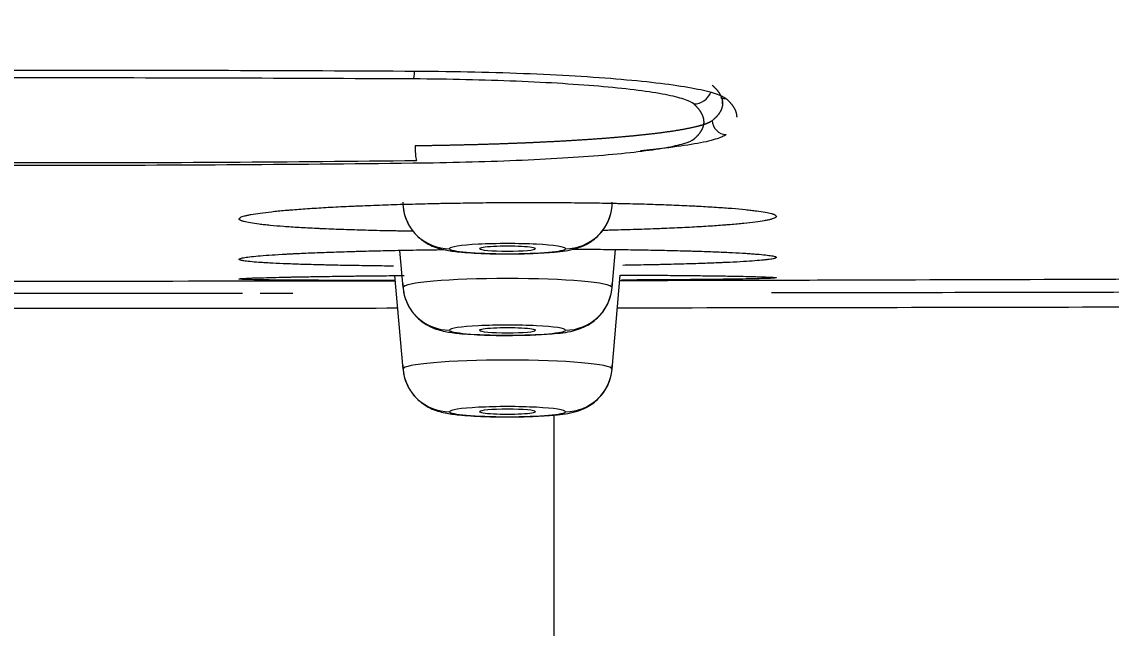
# Model space of a CAD drawing. Header units: millimetres. Extents: x 2433 to 4809, y -10272 to -6912.
# Drawn here: x 3193.61 to 3216.92, y -8021.74 to -8008.77 of the extents above; entities that cross this region are included whole.
import ezdxf

# ---------------------------------------------------------------- set-up
doc = ezdxf.new("R2010")
doc.units = ezdxf.units.MM
doc.layers.add('DIM', color=3, linetype='Continuous', lineweight=13)
doc.styles.add('ARIAL', font='arial.ttf')
doc.dimstyles.get("Standard").update_dxf_attribs({"dimtxt": 15, "dimasz": 15, "dimexe": 0.18, "dimexo": 0.0625, "dimgap": 4, "dimtad": 0, "dimtih": 1, "dimtoh": 1, "dimdec": 1, "dimdsep": 46, "dimtxsty": 'ARIAL', "dimcen": 0, "dimclrd": 3, "dimclre": 3, "dimclrt": 3, "dimadec": 0, "dimazin": 0, "dimtfac": 1, "dimtdec": 1, "dimtofl": 0, "dimtmove": 0, "dimatfit": 3, "dimfxl": 1, "dimtolj": 1, "dimtzin": 0, "dimarcsym": 0})

# ---------------------------------------------------------------- blocks, each defined once
blk = doc.blocks.new('*D42')
at = {"layer": 'Defpoints', "color": 0, "transparency": 16777216}
for p in [(3059.213, -8001.692), (3328.879, -8001.779), (3328.879, -8072.058)]:
    blk.add_point(p, dxfattribs=at)
at = {"layer": 'DIM', "color": 3, "lineweight": -2, "transparency": 16777216}
for p, q in [((3059.213, -8001.755), (3059.213, -8072.238)), ((3328.879, -8001.842), (3328.879, -8072.238)), ((3077.213, -8072.058), (3310.879, -8072.058)), ((3328.879, -8072.058), (3357.395, -8072.058))]:
    blk.add_line(p, q, dxfattribs=at)
at = {"layer": 'DIM', "color": 3, "transparency": 16777216}
for points in [[(3077.213, -8069.058), (3077.213, -8075.058), (3059.213, -8072.058)], [(3310.879, -8069.058), (3310.879, -8075.058), (3328.879, -8072.058)]]:
    blk.add_solid(points, dxfattribs=at)
at = {"layer": 'DIM', "color": 3, "transparency": 16777216, "insert": (3382.403, -8072.058), "char_height": 18, "attachment_point": 5, "style": 'ARIAL'}
blk.add_mtext('\\A1;270', dxfattribs=at)
blk = doc.blocks.new('*D43')
at = {"layer": 'Defpoints', "color": 0, "transparency": 16777216}
for p in [(3193.999, -7897.186), (3599.118, -9941.356), (3679.627, -9941.356)]:
    blk.add_point(p, dxfattribs=at)
at = {"layer": 'DIM', "color": 3, "lineweight": -2, "transparency": 16777216}
for p, q in [((3194.062, -7897.186), (3679.807, -7897.186)), ((3679.627, -7915.186), (3679.627, -8902.472)), ((3679.627, -9923.356), (3679.627, -8936.071)), ((3599.18, -9941.356), (3679.807, -9941.356))]:
    blk.add_line(p, q, dxfattribs=at)
at = {"layer": 'DIM', "color": 3, "transparency": 16777216}
for points in [[(3676.627, -7915.186), (3682.627, -7915.186), (3679.627, -7897.186)], [(3676.627, -9923.356), (3682.627, -9923.356), (3679.627, -9941.356)]]:
    blk.add_solid(points, dxfattribs=at)
at = {"layer": 'DIM', "color": 3, "transparency": 16777216, "insert": (3679.627, -8919.271), "char_height": 18, "attachment_point": 5, "style": 'ARIAL'}
blk.add_mtext('\\A1;(2280)', dxfattribs=at)

msp = doc.modelspace()

# ---------------------------------------------------------------- linework, layer by layer
at = {"linetype": 'Continuous', "lineweight": 18}
for p, q in [((3201.763, -8014.457), (3201.693, -8013.661)), ((3206.236, -8014.457), (3206.307, -8013.64)), ((3201.763, -8016.2), (3201.588, -8014.2)), ((3206.236, -8016.2), (3206.412, -8014.187)), ((3204.999, -8357.626), (3204.999, -8017.182))]:
    msp.add_line(p, q, dxfattribs=at)
at = {"linetype": 'Continuous', "lineweight": 13}
for centre, major_axis, ratio, start_param, end_param in [((3201.981, -8009.596), (0.002, 0.4), 0.099263, 3.240651, 4.093274), ((3207.981, -8010.13), (-0.267, -0.298), 0.990756, 0.743369, 1.904307), ((3208.678, -8010.118), (0.2, 0.223), 0.990754, 3.455406, 3.885504), ((3208.678, -8010.882), (0.19, -0.232), 0.991435, 4.020915, 5.60016), ((3202.051, -8011.444), (-0.004, 0.3), 0.09872, 1.511191, 3.066023), ((3202.759, -8012.627), (1, 0), 0.996195, 3.228859, 4.712389), ((3205.239, -8012.627), (-1, 0), 0.996195, 1.570796, 3.054326), ((3203.999, -8013.623), (1.24, 0), 0.087156, 0, 3.141593), ((3203.999, -8013.623), (1.24, 0), 0.087156, 3.141593, 6.283185), ((3203.999, -8014.457), (-2.236, 0), 0.087156, 3.141593, 6.283185), ((3203.999, -8015.366), (1.24, 0), 0.087156, 0, 3.141593), ((3203.999, -8015.366), (1.24, 0), 0.087156, 3.141593, 6.283185), ((3203.999, -8016.2), (-2.236, 0), 0.087156, 3.141593, 6.283185), ((3203.999, -8017.109), (1.24, 0), 0.087156, 0, 3.141593), ((3203.999, -8017.109), (1.24, 0), 0.087156, 3.141593, 6.283185)]:
    msp.add_ellipse(centre, major_axis=major_axis, ratio=ratio, start_param=start_param, end_param=end_param, dxfattribs=at)
at = {"linetype": 'Continuous', "lineweight": 18}
for centre, major_axis, ratio, start_param, end_param in [((3203.999, -8013.623), (0.6, 0), 0.087156, 0, 3.141593), ((3203.999, -8013.623), (0.6, 0), 0.087156, 3.141593, 6.283185), ((3202.759, -8014.37), (1, 0), 0.996195, 3.228859, 4.712389), ((3205.239, -8014.37), (-1, 0), 0.996195, 1.570796, 3.054326), ((3203.999, -8015.369), (0.6, 0), 0.087156, 0, 3.141593), ((3203.999, -8015.369), (0.6, 0), 0.087156, 3.141593, 6.283185), ((3202.759, -8016.113), (1, 0), 0.996195, 3.228859, 4.712389), ((3205.239, -8016.113), (-1, 0), 0.996195, 1.570796, 3.054326), ((3203.999, -8017.109), (-0.6, 0), 0.087156, 3.141593, 6.283185), ((3203.999, -8017.109), (-0.6, 0), 0.087156, 0, 3.141593)]:
    msp.add_ellipse(centre, major_axis=major_axis, ratio=ratio, start_param=start_param, end_param=end_param, dxfattribs=at)
for points, knots in [([(3185.947, -8009.826), (3188.624, -8009.811), (3191.312, -8009.803), (3196.692, -8009.803), (3199.375, -8009.811), (3202.052, -8009.826)], [0, 0, 0, 0, 0.5, 0.5, 1, 1, 1, 1]), ([(3201.983, -8009.994), (3199.329, -8009.98), (3196.669, -8009.972), (3191.335, -8009.972), (3188.67, -8009.98), (3186.016, -8009.994)], [0, 0, 0, 0, 0.5, 0.5, 1, 1, 1, 1]), ([(3207.984, -8010.529), (3207.945, -8010.494), (3207.873, -8010.46), (3207.669, -8010.393), (3207.536, -8010.36), (3207.206, -8010.297), (3207.011, -8010.267), (3206.572, -8010.211), (3206.326, -8010.185), (3205.781, -8010.136), (3205.487, -8010.114), (3204.864, -8010.075), (3204.534, -8010.058), (3203.836, -8010.029), (3203.477, -8010.018), (3202.743, -8010.002), (3202.367, -8009.996), (3201.983, -8009.994)], [0, 0, 0, 0, 0.125, 0.125, 0.25, 0.25, 0.375, 0.375, 0.5, 0.5, 0.625, 0.625, 0.75, 0.75, 0.875, 0.875, 1, 1, 1, 1]), ([(3202.052, -8009.826), (3202.477, -8009.828), (3202.891, -8009.834), (3203.702, -8009.852), (3204.099, -8009.865), (3204.869, -8009.896), (3205.234, -8009.915), (3205.922, -8009.958), (3206.246, -8009.982), (3206.849, -8010.037), (3207.12, -8010.066), (3207.606, -8010.128), (3207.82, -8010.161), (3208.185, -8010.231), (3208.331, -8010.267), (3208.557, -8010.341), (3208.637, -8010.379), (3208.68, -8010.417)], [0, 0, 0, 0, 0.125, 0.125, 0.25, 0.25, 0.375, 0.375, 0.5, 0.5, 0.625, 0.625, 0.75, 0.75, 0.875, 0.875, 1, 1, 1, 1]), ([(3208.68, -8010.417), (3208.683, -8010.42), (3208.69, -8010.427), (3208.7, -8010.436), (3208.71, -8010.445), (3208.72, -8010.455), (3208.729, -8010.464), (3208.738, -8010.473), (3208.747, -8010.483), (3208.756, -8010.492), (3208.764, -8010.501), (3208.772, -8010.511), (3208.78, -8010.52), (3208.788, -8010.529), (3208.795, -8010.539), (3208.802, -8010.548), (3208.809, -8010.557), (3208.816, -8010.566), (3208.822, -8010.576), (3208.828, -8010.585), (3208.834, -8010.594), (3208.84, -8010.603), (3208.845, -8010.612), (3208.851, -8010.622), (3208.856, -8010.631), (3208.86, -8010.64), (3208.865, -8010.649), (3208.869, -8010.658), (3208.873, -8010.667), (3208.876, -8010.676), (3208.88, -8010.686), (3208.883, -8010.695), (3208.886, -8010.704), (3208.889, -8010.713), (3208.891, -8010.722), (3208.893, -8010.731), (3208.895, -8010.74), (3208.897, -8010.749), (3208.899, -8010.758), (3208.9, -8010.767), (3208.901, -8010.776), (3208.901, -8010.785), (3208.902, -8010.794), (3208.902, -8010.802), (3208.902, -8010.806), (3208.902, -8010.808)], [0, 0, 0, 0, 0.023609, 0.047212, 0.07081, 0.094402, 0.117988, 0.14157, 0.165146, 0.188717, 0.212284, 0.235846, 0.259403, 0.282956, 0.306505, 0.330049, 0.35359, 0.377127, 0.40066, 0.424189, 0.447715, 0.471238, 0.494758, 0.518275, 0.541788, 0.5653, 0.588808, 0.612314, 0.635818, 0.65932, 0.682819, 0.706317, 0.729813, 0.753307, 0.7768, 0.800292, 0.823782, 0.847272, 0.87076, 0.894248, 0.917735, 0.941221, 0.964708, 0.988194, 1, 1, 1, 1]), ([(3208.6, -8010.515), (3208.6, -8010.516), (3208.6, -8010.521), (3208.6, -8010.528), (3208.599, -8010.537), (3208.599, -8010.546), (3208.598, -8010.555), (3208.596, -8010.564), (3208.595, -8010.572), (3208.593, -8010.581), (3208.591, -8010.59), (3208.589, -8010.599), (3208.586, -8010.608), (3208.584, -8010.617), (3208.581, -8010.625), (3208.578, -8010.634), (3208.574, -8010.643), (3208.571, -8010.652), (3208.567, -8010.661), (3208.562, -8010.669), (3208.558, -8010.678), (3208.553, -8010.687), (3208.549, -8010.696), (3208.543, -8010.704), (3208.538, -8010.713), (3208.532, -8010.722), (3208.526, -8010.731), (3208.52, -8010.739), (3208.514, -8010.748), (3208.507, -8010.757), (3208.501, -8010.765), (3208.493, -8010.774), (3208.486, -8010.783), (3208.479, -8010.791), (3208.471, -8010.8), (3208.463, -8010.809), (3208.454, -8010.817), (3208.446, -8010.826), (3208.437, -8010.834), (3208.428, -8010.843), (3208.419, -8010.851), (3208.409, -8010.86), (3208.399, -8010.869), (3208.389, -8010.877), (3208.383, -8010.883), (3208.379, -8010.886)], [0, 0, 0, 0, 0.011809, 0.035298, 0.05879, 0.082285, 0.105783, 0.129283, 0.152785, 0.17629, 0.199797, 0.223306, 0.246818, 0.270331, 0.293847, 0.317365, 0.340885, 0.364407, 0.38793, 0.411455, 0.434982, 0.458511, 0.482042, 0.505574, 0.529107, 0.552642, 0.576178, 0.599716, 0.623255, 0.646795, 0.670336, 0.693878, 0.717422, 0.740966, 0.764511, 0.788057, 0.811604, 0.835152, 0.8587, 0.882249, 0.905798, 0.929348, 0.952898, 0.976449, 1, 1, 1, 1]), ([(3207.984, -8011.281), (3207.988, -8011.278), (3207.994, -8011.272), (3208.004, -8011.264), (3208.014, -8011.255), (3208.023, -8011.247), (3208.033, -8011.238), (3208.042, -8011.23), (3208.05, -8011.221), (3208.059, -8011.213), (3208.067, -8011.204), (3208.075, -8011.196), (3208.083, -8011.187), (3208.09, -8011.179), (3208.098, -8011.17), (3208.105, -8011.161), (3208.111, -8011.153), (3208.118, -8011.144), (3208.124, -8011.136), (3208.13, -8011.127), (3208.136, -8011.118), (3208.142, -8011.11), (3208.147, -8011.101), (3208.152, -8011.092), (3208.157, -8011.084), (3208.162, -8011.075), (3208.166, -8011.066), (3208.17, -8011.058), (3208.174, -8011.049), (3208.177, -8011.04), (3208.181, -8011.032), (3208.184, -8011.023), (3208.187, -8011.014), (3208.19, -8011.005), (3208.192, -8010.997), (3208.194, -8010.988), (3208.196, -8010.979), (3208.198, -8010.97), (3208.199, -8010.962), (3208.2, -8010.953), (3208.201, -8010.944), (3208.202, -8010.935), (3208.203, -8010.926), (3208.203, -8010.919), (3208.203, -8010.914), (3208.203, -8010.913)], [0, 0, 0, 0, 0.023609, 0.047212, 0.070809, 0.094401, 0.117988, 0.141569, 0.165145, 0.188716, 0.212283, 0.235845, 0.259402, 0.282955, 0.306503, 0.330048, 0.353589, 0.377125, 0.400659, 0.424188, 0.447714, 0.471237, 0.494757, 0.518274, 0.541788, 0.565299, 0.588807, 0.612314, 0.635817, 0.659319, 0.682819, 0.706317, 0.729813, 0.753307, 0.7768, 0.800292, 0.823783, 0.847272, 0.870761, 0.894249, 0.917736, 0.941223, 0.964709, 0.988195, 1, 1, 1, 1]), ([(3208.379, -8010.886), (3208.378, -8010.887), (3208.375, -8010.889), (3208.37, -8010.893), (3208.365, -8010.896), (3208.36, -8010.9), (3208.355, -8010.903), (3208.349, -8010.907), (3208.343, -8010.91), (3208.337, -8010.913), (3208.331, -8010.917), (3208.324, -8010.92), (3208.318, -8010.924), (3208.311, -8010.927), (3208.304, -8010.93), (3208.296, -8010.934), (3208.289, -8010.937), (3208.281, -8010.94), (3208.273, -8010.944), (3208.265, -8010.947), (3208.256, -8010.95), (3208.248, -8010.954), (3208.239, -8010.957), (3208.23, -8010.96), (3208.221, -8010.963), (3208.211, -8010.967), (3208.202, -8010.97), (3208.192, -8010.973), (3208.182, -8010.976), (3208.172, -8010.979), (3208.162, -8010.983), (3208.152, -8010.986), (3208.141, -8010.989), (3208.13, -8010.992), (3208.119, -8010.995), (3208.108, -8010.998), (3208.097, -8011.001), (3208.087, -8011.004), (3208.081, -8011.005), (3208.078, -8011.006)], [0, 0, 0, 0, 0.02873, 0.057382, 0.085956, 0.11445, 0.142865, 0.171201, 0.199458, 0.227634, 0.255731, 0.283748, 0.311684, 0.33954, 0.367315, 0.395009, 0.422622, 0.450153, 0.477603, 0.504971, 0.532258, 0.559462, 0.586583, 0.613623, 0.640579, 0.667453, 0.694243, 0.72095, 0.747574, 0.774114, 0.80057, 0.826942, 0.85323, 0.879434, 0.905553, 0.931588, 0.957538, 0.983403, 1, 1, 1, 1]), ([(3201.983, -8011.791), (3202.367, -8011.786), (3202.742, -8011.779), (3203.475, -8011.76), (3203.833, -8011.748), (3204.53, -8011.719), (3204.862, -8011.702), (3205.485, -8011.665), (3205.777, -8011.644), (3206.323, -8011.598), (3206.57, -8011.573), (3207.01, -8011.521), (3207.203, -8011.493), (3207.534, -8011.435), (3207.668, -8011.405), (3207.873, -8011.344), (3207.945, -8011.313), (3207.984, -8011.281)], [0, 0, 0, 0, 0.125, 0.125, 0.25, 0.25, 0.375, 0.375, 0.5, 0.5, 0.625, 0.625, 0.75, 0.75, 0.875, 0.875, 1, 1, 1, 1]), ([(3208.68, -8011.181), (3208.637, -8011.217), (3208.557, -8011.251), (3208.331, -8011.319), (3208.183, -8011.352), (3207.817, -8011.416), (3207.604, -8011.446), (3207.201, -8011.494), (3207.029, -8011.512), (3206.843, -8011.53)], [0, 0, 0, 0, 0.273355, 0.273355, 0.54671, 0.54671, 0.820064, 0.820064, 1, 1, 1, 1]), ([(3202.052, -8011.744), (3199.375, -8011.775), (3196.687, -8011.791), (3191.307, -8011.791), (3188.624, -8011.775), (3185.947, -8011.744)], [0, 0, 0, 0, 0.5, 0.5, 1, 1, 1, 1]), ([(3186.016, -8011.791), (3188.67, -8011.822), (3191.33, -8011.838), (3196.664, -8011.838), (3199.329, -8011.822), (3201.983, -8011.791)], [0, 0, 0, 0, 0.5, 0.5, 1, 1, 1, 1]), ([(3198.254, -8012.984), (3198.255, -8012.974), (3198.265, -8012.964), (3198.305, -8012.943), (3198.335, -8012.933), (3198.392, -8012.917), (3198.414, -8012.912), (3198.461, -8012.902), (3198.487, -8012.897), (3198.572, -8012.881), (3198.637, -8012.871), (3198.782, -8012.851), (3198.863, -8012.842), (3199.041, -8012.822), (3199.138, -8012.813), (3199.27, -8012.801), (3199.296, -8012.799), (3199.351, -8012.794), (3199.379, -8012.792), (3199.464, -8012.785), (3199.522, -8012.781), (3199.702, -8012.768), (3199.828, -8012.759), (3200.094, -8012.743), (3200.233, -8012.735), (3200.452, -8012.724), (3200.527, -8012.72), (3200.641, -8012.715), (3200.679, -8012.713), (3200.757, -8012.71), (3200.797, -8012.708), (3200.995, -8012.7), (3201.157, -8012.693), (3201.489, -8012.682), (3201.659, -8012.676), (3202.006, -8012.667), (3202.184, -8012.662), (3202.41, -8012.657), (3202.456, -8012.656), (3202.547, -8012.654), (3202.593, -8012.653), (3202.731, -8012.651), (3202.823, -8012.649), (3203.099, -8012.645), (3203.285, -8012.642), (3203.657, -8012.638), (3203.844, -8012.637), (3204.126, -8012.635), (3204.22, -8012.635), (3204.362, -8012.635), (3204.409, -8012.635), (3204.504, -8012.635), (3204.551, -8012.635), (3204.786, -8012.635), (3204.972, -8012.636), (3205.339, -8012.639), (3205.521, -8012.64), (3205.879, -8012.645), (3206.056, -8012.648), (3206.274, -8012.652), (3206.318, -8012.653), (3206.404, -8012.655), (3206.533, -8012.658), (3206.659, -8012.661), (3206.907, -8012.667), (3207.067, -8012.672), (3207.378, -8012.683), (3207.529, -8012.688), (3207.747, -8012.698), (3207.818, -8012.701), (3207.923, -8012.706), (3207.958, -8012.707), (3208.026, -8012.711), (3208.059, -8012.713), (3208.225, -8012.721), (3208.35, -8012.729), (3208.586, -8012.744), (3208.696, -8012.752), (3208.902, -8012.769), (3208.998, -8012.778), (3209.108, -8012.789), (3209.129, -8012.791), (3209.171, -8012.796), (3209.233, -8012.803), (3209.289, -8012.81), (3209.396, -8012.824), (3209.458, -8012.833), (3209.566, -8012.853), (3209.611, -8012.863), (3209.656, -8012.875), (3209.665, -8012.878), (3209.681, -8012.883), (3209.688, -8012.886), (3209.709, -8012.893), (3209.72, -8012.898), (3209.747, -8012.914), (3209.756, -8012.924), (3209.754, -8012.935)], [0, 0, 0, 0, 0.03125, 0.03125, 0.0625, 0.0625, 0.078125, 0.078125, 0.09375, 0.09375, 0.125, 0.125, 0.15625, 0.15625, 0.1875, 0.1875, 0.195313, 0.195313, 0.203125, 0.203125, 0.21875, 0.21875, 0.25, 0.25, 0.28125, 0.28125, 0.296875, 0.296875, 0.304687, 0.304687, 0.3125, 0.3125, 0.34375, 0.34375, 0.375, 0.375, 0.40625, 0.40625, 0.414062, 0.414062, 0.421875, 0.421875, 0.4375, 0.4375, 0.46875, 0.46875, 0.5, 0.5, 0.515625, 0.515625, 0.523437, 0.523437, 0.53125, 0.53125, 0.5625, 0.5625, 0.59375, 0.59375, 0.625, 0.625, 0.632812, 0.632812, 0.640625, 0.65625, 0.65625, 0.6875, 0.6875, 0.71875, 0.71875, 0.734375, 0.734375, 0.742187, 0.742187, 0.75, 0.75, 0.78125, 0.78125, 0.8125, 0.8125, 0.84375, 0.84375, 0.851562, 0.851562, 0.859375, 0.875, 0.875, 0.90625, 0.90625, 0.9375, 0.9375, 0.945312, 0.945312, 0.953125, 0.953125, 0.96875, 0.96875, 1, 1, 1, 1]), ([(3201.759, -8012.627), (3201.761, -8012.764), (3201.805, -8012.988), (3201.969, -8013.264), (3202.156, -8013.441), (3202.344, -8013.552), (3202.517, -8013.617), (3202.713, -8013.663), (3202.993, -8013.7), (3203.45, -8013.727), (3203.852, -8013.738), (3204.029, -8013.734), (3204.038, -8013.734)], [0, 0, 0, 0, 0.122527, 0.215408, 0.294634, 0.364592, 0.427727, 0.496738, 0.634659, 0.831916, 0.991471, 1, 1, 1, 1]), ([(3204.038, -8013.734), (3204.216, -8013.734), (3204.561, -8013.728), (3205.065, -8013.693), (3205.354, -8013.662), (3205.702, -8013.537), (3205.964, -8013.349), (3206.164, -8013.059), (3206.233, -8012.803), (3206.239, -8012.655), (3206.239, -8012.627)], [0, 0, 0, 0, 0.162675, 0.337768, 0.550867, 0.638384, 0.752048, 0.857541, 0.972916, 1, 1, 1, 1]), ([(3201.964, -8013.252), (3201.901, -8013.251), (3201.839, -8013.25), (3201.734, -8013.248), (3201.69, -8013.247), (3201.604, -8013.245), (3201.475, -8013.243), (3201.349, -8013.24), (3201.101, -8013.235), (3200.941, -8013.23), (3200.63, -8013.221), (3200.48, -8013.216), (3200.262, -8013.208), (3200.19, -8013.205), (3200.086, -8013.2), (3200.051, -8013.199), (3199.983, -8013.196), (3199.949, -8013.194), (3199.783, -8013.186), (3199.658, -8013.18), (3199.424, -8013.166), (3199.313, -8013.158), (3199.108, -8013.143), (3199.012, -8013.135), (3198.902, -8013.124), (3198.88, -8013.122), (3198.838, -8013.118), (3198.777, -8013.111), (3198.721, -8013.105), (3198.614, -8013.091), (3198.552, -8013.082), (3198.444, -8013.064), (3198.399, -8013.054), (3198.353, -8013.042), (3198.344, -8013.04), (3198.328, -8013.035), (3198.321, -8013.032), (3198.3, -8013.025), (3198.289, -8013.02), (3198.261, -8013.005), (3198.253, -8012.995), (3198.254, -8012.984)], [0, 0, 0, 0, 0.028655, 0.028655, 0.048891, 0.048891, 0.069127, 0.1096, 0.1096, 0.190546, 0.190546, 0.271491, 0.271491, 0.311964, 0.311964, 0.3322, 0.3322, 0.352436, 0.352436, 0.433382, 0.433382, 0.514327, 0.514327, 0.595273, 0.595273, 0.615509, 0.615509, 0.635745, 0.676218, 0.676218, 0.757164, 0.757164, 0.838109, 0.838109, 0.858345, 0.858345, 0.878582, 0.878582, 0.919055, 0.919055, 1, 1, 1, 1]), ([(3209.754, -8012.935), (3209.753, -8012.945), (3209.743, -8012.955), (3209.703, -8012.976), (3209.673, -8012.986), (3209.616, -8013.001), (3209.595, -8013.006), (3209.559, -8013.014), (3209.547, -8013.016), (3209.521, -8013.021), (3209.507, -8013.024), (3209.437, -8013.036), (3209.372, -8013.046), (3209.226, -8013.065), (3209.145, -8013.075), (3208.968, -8013.093), (3208.871, -8013.102), (3208.739, -8013.113), (3208.712, -8013.115), (3208.657, -8013.119), (3208.629, -8013.121), (3208.544, -8013.128), (3208.486, -8013.132), (3208.307, -8013.144), (3208.18, -8013.152), (3207.915, -8013.166), (3207.775, -8013.174), (3207.556, -8013.184), (3207.482, -8013.187), (3207.367, -8013.192), (3207.329, -8013.193), (3207.251, -8013.196), (3207.212, -8013.198), (3207.013, -8013.206), (3206.851, -8013.211), (3206.519, -8013.221), (3206.349, -8013.226), (3206.133, -8013.232), (3206.09, -8013.233), (3206.047, -8013.234)], [0, 0, 0, 0, 0.081659, 0.081659, 0.163319, 0.163319, 0.204148, 0.204148, 0.224563, 0.224563, 0.244978, 0.244978, 0.326637, 0.326637, 0.408297, 0.408297, 0.489956, 0.489956, 0.510371, 0.510371, 0.530786, 0.530786, 0.571615, 0.571615, 0.653275, 0.653275, 0.734934, 0.734934, 0.775764, 0.775764, 0.796178, 0.796178, 0.816593, 0.816593, 0.898252, 0.898252, 0.979912, 0.979912, 1, 1, 1, 1]), ([(3198.253, -8013.848), (3198.255, -8013.842), (3198.266, -8013.836), (3198.308, -8013.824), (3198.368, -8013.811), (3198.464, -8013.799), (3198.578, -8013.786), (3198.643, -8013.78), (3198.79, -8013.768), (3198.872, -8013.762), (3199.051, -8013.75), (3199.148, -8013.744), (3199.28, -8013.737), (3199.307, -8013.736), (3199.362, -8013.733), (3199.39, -8013.731), (3199.476, -8013.727), (3199.534, -8013.724), (3199.715, -8013.716), (3199.841, -8013.711), (3200.108, -8013.701), (3200.248, -8013.696), (3200.467, -8013.689), (3200.542, -8013.686), (3200.657, -8013.683), (3200.695, -8013.682), (3200.773, -8013.68), (3200.813, -8013.678), (3201.011, -8013.673), (3201.174, -8013.669), (3201.507, -8013.662), (3201.677, -8013.658), (3202.025, -8013.652), (3202.203, -8013.649), (3202.429, -8013.646), (3202.475, -8013.645), (3202.558, -8013.644), (3202.596, -8013.643), (3202.634, -8013.643)], [0, 0, 0, 0, 0.074322, 0.074322, 0.148644, 0.222965, 0.222965, 0.297287, 0.297287, 0.371609, 0.371609, 0.445931, 0.445931, 0.464511, 0.464511, 0.483092, 0.483092, 0.520253, 0.520253, 0.594575, 0.594575, 0.668896, 0.668896, 0.706057, 0.706057, 0.724638, 0.724638, 0.743218, 0.743218, 0.81754, 0.81754, 0.891862, 0.891862, 0.966184, 0.966184, 0.984764, 0.984764, 1, 1, 1, 1]), ([(3205.383, -8013.632), (3205.496, -8013.633), (3205.609, -8013.634), (3205.899, -8013.636), (3206.076, -8013.638), (3206.294, -8013.64), (3206.337, -8013.641), (3206.424, -8013.642), (3206.552, -8013.644), (3206.678, -8013.645), (3206.926, -8013.649), (3207.086, -8013.652), (3207.396, -8013.659), (3207.546, -8013.662), (3207.763, -8013.668), (3207.834, -8013.67), (3207.939, -8013.673), (3207.973, -8013.674), (3208.041, -8013.676), (3208.075, -8013.677), (3208.24, -8013.682), (3208.364, -8013.687), (3208.598, -8013.696), (3208.708, -8013.701), (3208.913, -8013.712), (3209.008, -8013.717), (3209.117, -8013.724), (3209.139, -8013.725), (3209.18, -8013.728), (3209.241, -8013.732), (3209.297, -8013.737), (3209.402, -8013.745), (3209.525, -8013.757), (3209.614, -8013.769), (3209.668, -8013.778), (3209.683, -8013.781), (3209.71, -8013.787), (3209.721, -8013.79), (3209.747, -8013.8), (3209.754, -8013.806), (3209.753, -8013.812)], [0, 0, 0, 0, 0.045767, 0.045767, 0.119169, 0.119169, 0.13752, 0.13752, 0.15587, 0.192572, 0.192572, 0.265974, 0.265974, 0.339377, 0.339377, 0.376078, 0.376078, 0.394429, 0.394429, 0.412779, 0.412779, 0.486182, 0.486182, 0.559585, 0.559585, 0.632987, 0.632987, 0.651338, 0.651338, 0.669688, 0.70639, 0.70639, 0.779792, 0.853195, 0.853195, 0.889896, 0.889896, 0.926597, 0.926597, 1, 1, 1, 1]), ([(3201.561, -8013.996), (3201.539, -8013.996), (3201.433, -8013.995), (3201.328, -8013.994), (3201.08, -8013.991), (3200.92, -8013.988), (3200.61, -8013.983), (3200.46, -8013.981), (3200.243, -8013.976), (3200.172, -8013.974), (3200.068, -8013.972), (3200.033, -8013.971), (3199.965, -8013.969), (3199.932, -8013.969), (3199.767, -8013.964), (3199.642, -8013.961), (3199.409, -8013.953), (3199.299, -8013.949), (3199.095, -8013.94), (3199, -8013.935), (3198.891, -8013.929), (3198.869, -8013.928), (3198.828, -8013.926), (3198.767, -8013.922), (3198.711, -8013.918), (3198.606, -8013.911), (3198.544, -8013.906), (3198.438, -8013.895), (3198.393, -8013.889), (3198.348, -8013.882), (3198.34, -8013.881), (3198.324, -8013.878), (3198.317, -8013.877), (3198.297, -8013.872), (3198.286, -8013.869), (3198.259, -8013.86), (3198.251, -8013.854), (3198.253, -8013.848)], [0, 0, 0, 0, 0.010838, 0.053845, 0.053845, 0.139859, 0.139859, 0.225873, 0.225873, 0.26888, 0.26888, 0.290384, 0.290384, 0.311887, 0.311887, 0.397901, 0.397901, 0.483915, 0.483915, 0.569929, 0.569929, 0.591433, 0.591433, 0.612937, 0.655944, 0.655944, 0.741958, 0.741958, 0.827972, 0.827972, 0.849475, 0.849475, 0.870979, 0.870979, 0.913986, 0.913986, 1, 1, 1, 1]), ([(3209.753, -8013.812), (3209.751, -8013.818), (3209.739, -8013.825), (3209.698, -8013.837), (3209.668, -8013.843), (3209.61, -8013.852), (3209.588, -8013.855), (3209.552, -8013.859), (3209.539, -8013.861), (3209.513, -8013.864), (3209.499, -8013.865), (3209.428, -8013.873), (3209.363, -8013.878), (3209.216, -8013.889), (3209.134, -8013.895), (3208.955, -8013.906), (3208.858, -8013.911), (3208.726, -8013.917), (3208.699, -8013.918), (3208.644, -8013.921), (3208.616, -8013.922), (3208.53, -8013.926), (3208.472, -8013.928), (3208.291, -8013.935), (3208.164, -8013.94), (3207.898, -8013.948), (3207.758, -8013.952), (3207.539, -8013.958), (3207.464, -8013.96), (3207.349, -8013.963), (3207.311, -8013.964), (3207.233, -8013.966), (3207.193, -8013.966), (3206.995, -8013.971), (3206.832, -8013.974), (3206.599, -8013.978), (3206.531, -8013.979), (3206.463, -8013.98)], [0, 0, 0, 0, 0.087715, 0.087715, 0.175431, 0.175431, 0.219289, 0.219289, 0.241217, 0.241217, 0.263146, 0.263146, 0.350862, 0.350862, 0.438577, 0.438577, 0.526293, 0.526293, 0.548222, 0.548222, 0.57015, 0.57015, 0.614008, 0.614008, 0.701724, 0.701724, 0.789439, 0.789439, 0.833297, 0.833297, 0.855226, 0.855226, 0.877155, 0.877155, 0.96487, 0.96487, 1, 1, 1, 1]), ([(3198.253, -8014.27), (3198.255, -8014.268), (3198.267, -8014.266), (3198.31, -8014.262), (3198.371, -8014.258), (3198.468, -8014.254), (3198.555, -8014.25), (3198.586, -8014.249), (3198.652, -8014.247), (3198.687, -8014.246), (3198.798, -8014.243), (3198.88, -8014.24), (3199.06, -8014.236), (3199.158, -8014.234), (3199.291, -8014.231), (3199.318, -8014.23), (3199.373, -8014.229), (3199.401, -8014.229), (3199.487, -8014.227), (3199.546, -8014.226), (3199.727, -8014.223), (3199.854, -8014.22), (3200.122, -8014.216), (3200.262, -8014.214), (3200.482, -8014.211), (3200.557, -8014.21), (3200.672, -8014.209), (3200.711, -8014.208), (3200.789, -8014.207), (3200.828, -8014.207), (3201.028, -8014.205), (3201.191, -8014.203), (3201.498, -8014.2), (3201.642, -8014.198), (3201.788, -8014.197)], [0, 0, 0, 0, 0.084438, 0.084438, 0.168876, 0.253314, 0.253314, 0.295533, 0.295533, 0.337752, 0.337752, 0.42219, 0.42219, 0.506628, 0.506628, 0.527738, 0.527738, 0.548847, 0.548847, 0.591066, 0.591066, 0.675505, 0.675505, 0.759943, 0.759943, 0.802162, 0.802162, 0.823271, 0.823271, 0.844381, 0.844381, 0.928819, 0.928819, 1, 1, 1, 1]), ([(3206.417, -8014.187), (3206.454, -8014.187), (3206.577, -8014.188), (3206.698, -8014.188), (3206.945, -8014.19), (3207.105, -8014.191), (3207.414, -8014.193), (3207.564, -8014.194), (3207.78, -8014.196), (3207.851, -8014.197), (3207.955, -8014.198), (3207.989, -8014.198), (3208.057, -8014.199), (3208.09, -8014.2), (3208.255, -8014.202), (3208.379, -8014.203), (3208.612, -8014.207), (3208.721, -8014.208), (3208.924, -8014.212), (3209.018, -8014.214), (3209.127, -8014.216), (3209.148, -8014.217), (3209.189, -8014.218), (3209.249, -8014.219), (3209.305, -8014.221), (3209.409, -8014.224), (3209.53, -8014.228), (3209.618, -8014.232), (3209.67, -8014.235), (3209.685, -8014.236), (3209.711, -8014.238), (3209.722, -8014.239), (3209.746, -8014.242), (3209.753, -8014.244), (3209.751, -8014.246)], [0, 0, 0, 0, 0.01873, 0.061393, 0.061393, 0.146721, 0.146721, 0.232049, 0.232049, 0.274713, 0.274713, 0.296045, 0.296045, 0.317377, 0.317377, 0.402705, 0.402705, 0.488033, 0.488033, 0.573361, 0.573361, 0.594693, 0.594693, 0.616025, 0.658689, 0.658689, 0.744016, 0.829344, 0.829344, 0.872008, 0.872008, 0.914672, 0.914672, 1, 1, 1, 1]), ([(3186.403, -8014.309), (3187.408, -8014.31), (3192.017, -8014.316), (3197.084, -8014.316), (3201.135, -8014.311), (3201.599, -8014.311)], [0, 0, 0, 0, 0.198084, 0.90813, 1, 1, 1, 1]), ([(3201.593, -8014.304), (3201.553, -8014.304), (3201.428, -8014.303), (3201.305, -8014.303), (3201.058, -8014.303), (3200.899, -8014.303), (3200.59, -8014.302), (3200.44, -8014.302), (3200.224, -8014.301), (3200.153, -8014.301), (3200.049, -8014.301), (3200.015, -8014.301), (3199.947, -8014.3), (3199.913, -8014.3), (3199.749, -8014.299), (3199.626, -8014.299), (3199.393, -8014.297), (3199.284, -8014.296), (3199.082, -8014.295), (3198.987, -8014.294), (3198.879, -8014.292), (3198.858, -8014.292), (3198.817, -8014.291), (3198.756, -8014.291), (3198.701, -8014.29), (3198.597, -8014.288), (3198.536, -8014.286), (3198.431, -8014.284), (3198.387, -8014.282), (3198.344, -8014.28), (3198.335, -8014.28), (3198.32, -8014.279), (3198.313, -8014.278), (3198.293, -8014.277), (3198.283, -8014.276), (3198.258, -8014.274), (3198.25, -8014.272), (3198.253, -8014.27)], [0, 0, 0, 0, 0.019691, 0.062314, 0.062314, 0.147558, 0.147558, 0.232802, 0.232802, 0.275424, 0.275424, 0.296735, 0.296735, 0.318046, 0.318046, 0.40329, 0.40329, 0.488535, 0.488535, 0.573779, 0.573779, 0.59509, 0.59509, 0.616401, 0.659023, 0.659023, 0.744267, 0.744267, 0.829512, 0.829512, 0.850823, 0.850823, 0.872134, 0.872134, 0.914756, 0.914756, 1, 1, 1, 1]), ([(3201.759, -8014.37), (3201.761, -8014.508), (3201.805, -8014.731), (3201.969, -8015.007), (3202.156, -8015.184), (3202.344, -8015.296), (3202.517, -8015.36), (3202.713, -8015.406), (3202.993, -8015.443), (3203.45, -8015.47), (3203.852, -8015.481), (3204.029, -8015.478), (3204.038, -8015.477)], [0, 0, 0, 0, 0.122527, 0.215408, 0.294634, 0.364592, 0.427727, 0.496738, 0.634659, 0.831916, 0.991471, 1, 1, 1, 1]), ([(3204.038, -8015.477), (3204.216, -8015.477), (3204.561, -8015.471), (3205.065, -8015.436), (3205.354, -8015.405), (3205.702, -8015.281), (3205.964, -8015.092), (3206.164, -8014.802), (3206.233, -8014.546), (3206.239, -8014.398), (3206.239, -8014.37)], [0, 0, 0, 0, 0.162675, 0.337768, 0.550867, 0.638384, 0.752048, 0.857541, 0.972916, 1, 1, 1, 1]), ([(3206.41, -8014.303), (3208.212, -8014.299), (3213.286, -8014.287), (3218.341, -8014.268), (3221.597, -8014.254)], [0, 0, 0, 0, 0.354561, 1, 1, 1, 1]), ([(3209.751, -8014.246), (3209.748, -8014.248), (3209.736, -8014.25), (3209.693, -8014.254), (3209.662, -8014.256), (3209.603, -8014.259), (3209.581, -8014.26), (3209.532, -8014.261), (3209.506, -8014.262), (3209.419, -8014.265), (3209.353, -8014.267), (3209.205, -8014.27), (3209.123, -8014.271), (3208.943, -8014.274), (3208.845, -8014.276), (3208.712, -8014.277), (3208.685, -8014.278), (3208.63, -8014.278), (3208.602, -8014.279), (3208.516, -8014.28), (3208.457, -8014.28), (3208.276, -8014.282), (3208.149, -8014.284), (3207.882, -8014.286), (3207.741, -8014.287), (3207.521, -8014.288), (3207.446, -8014.289), (3207.332, -8014.29), (3207.293, -8014.29), (3207.215, -8014.29), (3207.175, -8014.291), (3206.976, -8014.292), (3206.813, -8014.293), (3206.576, -8014.294), (3206.506, -8014.294), (3206.435, -8014.294)], [0, 0, 0, 0, 0.087593, 0.087593, 0.175185, 0.175185, 0.218981, 0.218981, 0.262778, 0.262778, 0.35037, 0.35037, 0.437963, 0.437963, 0.525555, 0.525555, 0.547453, 0.547453, 0.569351, 0.569351, 0.613148, 0.613148, 0.70074, 0.70074, 0.788333, 0.788333, 0.832129, 0.832129, 0.854027, 0.854027, 0.875925, 0.875925, 0.963518, 0.963518, 1, 1, 1, 1]), ([(3189.638, -8014.575), (3191.143, -8014.576), (3194.04, -8014.576), (3196.938, -8014.575), (3198.33, -8014.574)], [0, 0, 0, 0, 0.519406, 1, 1, 1, 1]), ([(3209.649, -8014.563), (3212.436, -8014.559), (3215.697, -8014.553), (3218.958, -8014.546), (3219.431, -8014.545)], [0, 0, 0, 0, 0.854774, 1, 1, 1, 1]), ([(3201.647, -8014.899), (3199.2, -8014.9), (3196.702, -8014.901), (3191.498, -8014.902), (3188.898, -8014.901), (3186.353, -8014.9)], [0, 0, 0, 0, 0.489796, 0.489796, 1, 1, 1, 1]), ([(3221.65, -8014.866), (3219.9, -8014.87), (3214.966, -8014.881), (3209.773, -8014.89), (3206.353, -8014.894)], [0, 0, 0, 0, 0.361454, 1, 1, 1, 1]), ([(3201.759, -8016.113), (3201.761, -8016.251), (3201.805, -8016.475), (3201.969, -8016.75), (3202.156, -8016.927), (3202.344, -8017.039), (3202.517, -8017.103), (3202.713, -8017.149), (3202.993, -8017.186), (3203.45, -8017.213), (3203.852, -8017.224), (3204.029, -8017.221), (3204.038, -8017.22)], [0, 0, 0, 0, 0.122527, 0.215408, 0.294634, 0.364592, 0.427727, 0.496738, 0.634659, 0.831916, 0.991471, 1, 1, 1, 1]), ([(3204.038, -8017.22), (3204.216, -8017.22), (3204.561, -8017.214), (3205.065, -8017.179), (3205.354, -8017.148), (3205.702, -8017.024), (3205.964, -8016.835), (3206.164, -8016.546), (3206.233, -8016.289), (3206.239, -8016.141), (3206.239, -8016.113)], [0, 0, 0, 0, 0.162675, 0.337768, 0.550867, 0.638384, 0.752048, 0.857541, 0.972916, 1, 1, 1, 1])]:
    msp.add_open_spline(points, degree=3, knots=knots, dxfattribs=at)
at = {"linetype": 'Continuous', "lineweight": 13}
for points, knots in [([(3208.379, -8010.127), (3208.383, -8010.13), (3208.389, -8010.136), (3208.399, -8010.145), (3208.409, -8010.155), (3208.419, -8010.164), (3208.428, -8010.173), (3208.437, -8010.183), (3208.446, -8010.192), (3208.454, -8010.201), (3208.463, -8010.21), (3208.471, -8010.219), (3208.479, -8010.229), (3208.486, -8010.238), (3208.493, -8010.247), (3208.501, -8010.256), (3208.507, -8010.265), (3208.514, -8010.275), (3208.52, -8010.284), (3208.526, -8010.293), (3208.532, -8010.302), (3208.538, -8010.311), (3208.543, -8010.32), (3208.549, -8010.33), (3208.553, -8010.339), (3208.558, -8010.348), (3208.562, -8010.357), (3208.567, -8010.366), (3208.571, -8010.375), (3208.574, -8010.384), (3208.578, -8010.393), (3208.581, -8010.402), (3208.584, -8010.411), (3208.586, -8010.42), (3208.589, -8010.429), (3208.591, -8010.438), (3208.593, -8010.447), (3208.595, -8010.456), (3208.596, -8010.465), (3208.598, -8010.474), (3208.599, -8010.483), (3208.599, -8010.492), (3208.6, -8010.501), (3208.6, -8010.509), (3208.6, -8010.513), (3208.6, -8010.515)], [0, 0, 0, 0, 0.023554, 0.047108, 0.070661, 0.094214, 0.117767, 0.141319, 0.16487, 0.188421, 0.21197, 0.23552, 0.259068, 0.282615, 0.306161, 0.329707, 0.353251, 0.376794, 0.400336, 0.423877, 0.447416, 0.470954, 0.49449, 0.518025, 0.541559, 0.56509, 0.58862, 0.612149, 0.635675, 0.6592, 0.682723, 0.706244, 0.729762, 0.753279, 0.776794, 0.800306, 0.823816, 0.847324, 0.870829, 0.894332, 0.917832, 0.94133, 0.964825, 0.988318, 1, 1, 1, 1]), ([(3208.203, -8010.913), (3208.203, -8010.912), (3208.203, -8010.907), (3208.203, -8010.9), (3208.202, -8010.891), (3208.201, -8010.882), (3208.2, -8010.873), (3208.199, -8010.864), (3208.198, -8010.855), (3208.196, -8010.846), (3208.194, -8010.837), (3208.192, -8010.829), (3208.19, -8010.82), (3208.187, -8010.811), (3208.184, -8010.802), (3208.181, -8010.793), (3208.177, -8010.784), (3208.174, -8010.775), (3208.17, -8010.766), (3208.166, -8010.757), (3208.162, -8010.748), (3208.157, -8010.739), (3208.152, -8010.73), (3208.147, -8010.721), (3208.142, -8010.712), (3208.136, -8010.703), (3208.13, -8010.694), (3208.124, -8010.684), (3208.118, -8010.675), (3208.111, -8010.666), (3208.105, -8010.657), (3208.098, -8010.648), (3208.09, -8010.639), (3208.083, -8010.63), (3208.075, -8010.621), (3208.067, -8010.611), (3208.059, -8010.602), (3208.05, -8010.593), (3208.042, -8010.584), (3208.033, -8010.575), (3208.023, -8010.566), (3208.014, -8010.556), (3208.004, -8010.547), (3207.994, -8010.538), (3207.988, -8010.532), (3207.984, -8010.529)], [0, 0, 0, 0, 0.011683, 0.035172, 0.058662, 0.082151, 0.105641, 0.129132, 0.152624, 0.176116, 0.199609, 0.223104, 0.2466, 0.270097, 0.293596, 0.317097, 0.3406, 0.364104, 0.387611, 0.41112, 0.434632, 0.458146, 0.481663, 0.505182, 0.528705, 0.552231, 0.57576, 0.599292, 0.622828, 0.646368, 0.669911, 0.693459, 0.71701, 0.740566, 0.764126, 0.787691, 0.81126, 0.834835, 0.858414, 0.881998, 0.905587, 0.929182, 0.952782, 0.976388, 1, 1, 1, 1]), ([(3202.021, -8011.418), (3202.035, -8011.418), (3202.063, -8011.418), (3202.105, -8011.417), (3202.147, -8011.417), (3202.189, -8011.416), (3202.231, -8011.416), (3202.274, -8011.415), (3202.316, -8011.414), (3202.358, -8011.414), (3202.4, -8011.413), (3202.443, -8011.412), (3202.485, -8011.412), (3202.527, -8011.411), (3202.57, -8011.41), (3202.612, -8011.409), (3202.654, -8011.409), (3202.697, -8011.408), (3202.739, -8011.407), (3202.782, -8011.406), (3202.824, -8011.405), (3202.867, -8011.404), (3202.909, -8011.403), (3202.952, -8011.402), (3202.994, -8011.401), (3203.037, -8011.4), (3203.079, -8011.399), (3203.122, -8011.398), (3203.164, -8011.397), (3203.206, -8011.396), (3203.249, -8011.395), (3203.291, -8011.394), (3203.334, -8011.393), (3203.376, -8011.392), (3203.418, -8011.39), (3203.461, -8011.389), (3203.503, -8011.388), (3203.545, -8011.387), (3203.588, -8011.385), (3203.63, -8011.384), (3203.672, -8011.383), (3203.714, -8011.381), (3203.756, -8011.38), (3203.798, -8011.379), (3203.84, -8011.377), (3203.882, -8011.376), (3203.924, -8011.374), (3203.966, -8011.373), (3204.008, -8011.371), (3204.05, -8011.37), (3204.091, -8011.368), (3204.133, -8011.367), (3204.175, -8011.365), (3204.216, -8011.363), (3204.257, -8011.362), (3204.299, -8011.36), (3204.34, -8011.358), (3204.381, -8011.357), (3204.422, -8011.355), (3204.463, -8011.353), (3204.504, -8011.351), (3204.545, -8011.35), (3204.586, -8011.348), (3204.627, -8011.346), (3204.667, -8011.344), (3204.708, -8011.342), (3204.748, -8011.34), (3204.789, -8011.338), (3204.829, -8011.336), (3204.869, -8011.334), (3204.909, -8011.332), (3204.949, -8011.33), (3204.989, -8011.328), (3205.028, -8011.326), (3205.068, -8011.324), (3205.107, -8011.322), (3205.147, -8011.32), (3205.186, -8011.318), (3205.225, -8011.315), (3205.264, -8011.313), (3205.303, -8011.311), (3205.341, -8011.309), (3205.38, -8011.306), (3205.418, -8011.304), (3205.457, -8011.302), (3205.495, -8011.299), (3205.533, -8011.297), (3205.571, -8011.295), (3205.609, -8011.292), (3205.646, -8011.29), (3205.684, -8011.287), (3205.721, -8011.285), (3205.758, -8011.282), (3205.795, -8011.28), (3205.832, -8011.277), (3205.869, -8011.275), (3205.905, -8011.272), (3205.942, -8011.269), (3205.978, -8011.267), (3206.014, -8011.264), (3206.05, -8011.261), (3206.085, -8011.259), (3206.121, -8011.256), (3206.156, -8011.253), (3206.191, -8011.25), (3206.226, -8011.247), (3206.261, -8011.245), (3206.296, -8011.242), (3206.329, -8011.239), (3206.362, -8011.236), (3206.393, -8011.234), (3206.425, -8011.231), (3206.457, -8011.228), (3206.489, -8011.225), (3206.521, -8011.222), (3206.553, -8011.219), (3206.586, -8011.216), (3206.619, -8011.213), (3206.651, -8011.21), (3206.684, -8011.207), (3206.717, -8011.204), (3206.75, -8011.201), (3206.783, -8011.197), (3206.816, -8011.194), (3206.849, -8011.19), (3206.883, -8011.187), (3206.916, -8011.183), (3206.949, -8011.18), (3206.982, -8011.176), (3207.016, -8011.172), (3207.049, -8011.169), (3207.082, -8011.165), (3207.115, -8011.161), (3207.148, -8011.157), (3207.181, -8011.153), (3207.214, -8011.149), (3207.247, -8011.145), (3207.28, -8011.141), (3207.312, -8011.136), (3207.345, -8011.132), (3207.377, -8011.128), (3207.409, -8011.123), (3207.441, -8011.119), (3207.473, -8011.114), (3207.504, -8011.11), (3207.536, -8011.105), (3207.567, -8011.1), (3207.598, -8011.095), (3207.628, -8011.09), (3207.658, -8011.086), (3207.688, -8011.081), (3207.718, -8011.075), (3207.747, -8011.07), (3207.776, -8011.065), (3207.804, -8011.06), (3207.832, -8011.054), (3207.86, -8011.049), (3207.887, -8011.044), (3207.914, -8011.038), (3207.94, -8011.032), (3207.966, -8011.027), (3207.991, -8011.021), (3208.016, -8011.015), (3208.04, -8011.009), (3208.064, -8011.004), (3208.087, -8010.998), (3208.109, -8010.992), (3208.131, -8010.985), (3208.152, -8010.979), (3208.173, -8010.973), (3208.193, -8010.967), (3208.212, -8010.96), (3208.23, -8010.954), (3208.248, -8010.948), (3208.265, -8010.941), (3208.281, -8010.934), (3208.296, -8010.928), (3208.311, -8010.921), (3208.324, -8010.914), (3208.337, -8010.908), (3208.349, -8010.901), (3208.36, -8010.894), (3208.37, -8010.887), (3208.376, -8010.882), (3208.379, -8010.88)], [0, 0, 0, 0, 0.004341, 0.00869, 0.013045, 0.017407, 0.021776, 0.026153, 0.030536, 0.034926, 0.039323, 0.043727, 0.048137, 0.052555, 0.056979, 0.06141, 0.065848, 0.070293, 0.074744, 0.079202, 0.083667, 0.088138, 0.092616, 0.0971, 0.101591, 0.106089, 0.110592, 0.115103, 0.11962, 0.124143, 0.128672, 0.133208, 0.13775, 0.142298, 0.146853, 0.151413, 0.15598, 0.160553, 0.165132, 0.169717, 0.174309, 0.178906, 0.183509, 0.188118, 0.192733, 0.197353, 0.20198, 0.206612, 0.21125, 0.215894, 0.220544, 0.225199, 0.22986, 0.234526, 0.239198, 0.243876, 0.248559, 0.253247, 0.257941, 0.26264, 0.267345, 0.272055, 0.27677, 0.281491, 0.286217, 0.290949, 0.295686, 0.300429, 0.305177, 0.30993, 0.314689, 0.319454, 0.324224, 0.329, 0.333781, 0.338568, 0.343361, 0.348159, 0.352962, 0.357772, 0.362587, 0.367408, 0.372234, 0.377066, 0.381904, 0.386747, 0.391597, 0.396452, 0.401312, 0.406179, 0.411051, 0.415929, 0.420813, 0.425703, 0.430599, 0.4355, 0.440407, 0.44532, 0.450239, 0.455164, 0.460095, 0.465032, 0.469975, 0.474924, 0.479878, 0.484839, 0.489806, 0.494779, 0.499758, 0.50433, 0.508959, 0.513645, 0.518386, 0.523185, 0.52804, 0.532952, 0.53792, 0.542945, 0.548026, 0.553164, 0.558359, 0.56361, 0.568918, 0.574282, 0.579704, 0.585182, 0.590716, 0.596308, 0.601956, 0.607661, 0.613423, 0.619242, 0.625117, 0.63105, 0.637039, 0.643085, 0.649188, 0.655348, 0.661566, 0.66784, 0.674171, 0.68056, 0.687005, 0.693508, 0.700068, 0.706685, 0.71336, 0.720092, 0.726882, 0.733729, 0.740633, 0.747595, 0.754615, 0.761692, 0.768827, 0.776018, 0.783267, 0.790573, 0.797935, 0.805354, 0.81283, 0.820363, 0.827951, 0.835596, 0.843297, 0.851054, 0.858867, 0.866735, 0.874658, 0.882637, 0.89067, 0.898759, 0.906901, 0.915098, 0.92335, 0.931654, 0.940013, 0.948424, 0.956889, 0.965407, 0.973977, 0.982599, 0.991274, 1, 1, 1, 1])]:
    msp.add_open_spline(points, degree=3, knots=knots, dxfattribs=at)
at = {"linetype": 'Continuous', "lineweight": 18}
for points, degree in [([(3208.6, -8010.528), (3208.6, -8010.402)], 1), ([(3198.707, -8014.574), (3198.94, -8014.574), (3199.172, -8014.574), (3199.404, -8014.574)], 3)]:
    msp.add_open_spline(points, degree=degree, dxfattribs=at)

# ---------------------------------------------------------------- dimensions: what is measured, and where the dimension line sits
at = {"layer": 'DIM', "color": 3}
dim = msp.add_linear_dim(base=(3679.627, -9941.356), p1=(3193.999, -7897.186), p2=(3599.118, -9941.356), angle=90, text='(2280)', dimstyle='Standard', override={"dimtxt": 18, "dimasz": 18, "dimgap": 5}, dxfattribs=at)
dim.commit()
dim.dimension.update_dxf_attribs({"geometry": '*D43', "text_midpoint": (3679.627, -8919.271)})
dim = msp.add_linear_dim(base=(3328.879, -8072.058), p1=(3059.213, -8001.692), p2=(3328.879, -8001.779), text='270', dimstyle='Standard', override={"dimtxt": 18, "dimasz": 18, "dimgap": 5}, dxfattribs=at)
dim.commit()
dim.dimension.update_dxf_attribs({"geometry": '*D42', "text_midpoint": (3382.403, -8072.058), "dimtype": 160})

doc.saveas('drawing.dxf')
